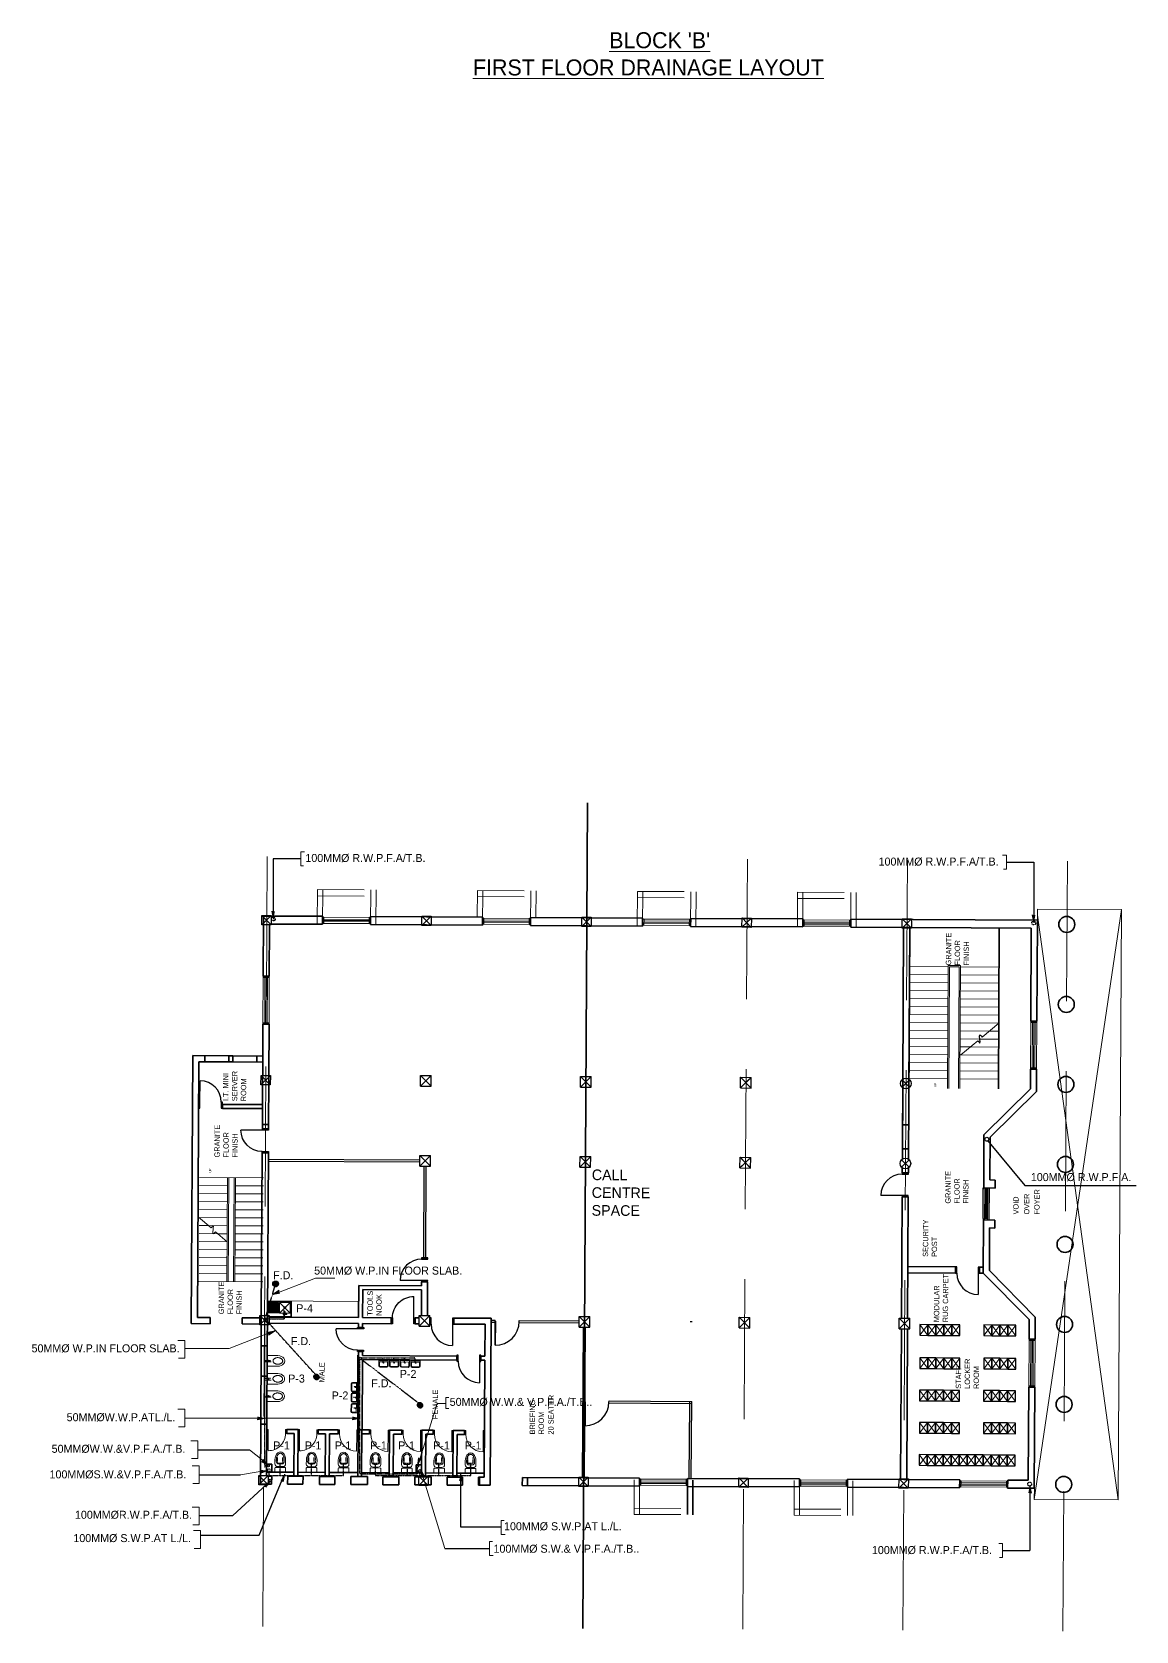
# Model space of a CAD drawing. Header units: millimetres. Extents: x -162225 to 333452, y -329082 to -56676.
# Drawn here: x 22528 to 63917, y -195811 to -135849 of the extents above; entities that cross this region are included whole.
import ezdxf

# ---------------------------------------------------------------- set-up
doc = ezdxf.new("R2010")
doc.units = ezdxf.units.MM
doc.header["$LTSCALE"] = 7
doc.header["$MEASUREMENT"] = 0
doc.linetypes.add('DASHED2', pattern=[0.375, 0.25, -0.125])
doc.linetypes.add('HIDDEN', pattern=[0.375, 0.25, -0.125])
doc.layers.get('0').update_dxf_attribs({"lineweight": 5})
for name, color, linetype, lineweight in [('Dim', 1, 'Continuous', 13), ('Fixtures', 7, 'Continuous', 5), ('gridlines', 8, 'DASHED2', 5), ('Handrails', 8, 'Continuous', 5), ('LAYER1', 8, 'Continuous', 5), ('Layer2', 8, 'Continuous', 25), ('Layer4', 8, 'Continuous', 5), ('Layer5', 8, 'Continuous', 25), ("Supervisor's seat", 8, 'Continuous', 25), ('text', 8, 'Continuous', 5), ('TEXT3', 8, 'Continuous', 5), ('WALLS', 8, 'Continuous', 35), ('WIN-DOOR', 8, 'Continuous', 13), ('win_doors', 8, 'Continuous', 13), ('WINDOWS_DOORS', 8, 'Continuous', 5)]:
    doc.layers.add(name, color=color, linetype=linetype, lineweight=lineweight)
doc.layers.add('DOORS', color=8, linetype='Continuous')
doc.layers.add('DRAINAGE', color=6, linetype='Continuous')
doc.layers.get('Dim').off()
doc.styles.add('LUCY', font='LSANSI.TTF')
doc.styles.add('STYLUS', font='stylu.ttf')

# ---------------------------------------------------------------- blocks, each defined once
blk = doc.blocks.new('W1800')
at = {"layer": 'WIN-DOOR'}
for points in [[(0, 0), (230, 0), (230, -50), (0, -50)], [(0, -1800), (230, -1800), (230, -1750), (0, -1750)]]:
    blk.add_lwpolyline(points, close=True, dxfattribs=at)
at = {"layer": 'WINDOWS_DOORS'}
for p, q in [((0, -1800), (0, 0)), ((0, 0), (230, 0)), ((230, 0), (230, -1800)), ((69, -1750), (69, -50)), ((114, -50), (114, -1750)), ((161, -1750), (161, -50)), ((230, -1800), (0, -1800))]:
    blk.add_line(p, q, dxfattribs=at)
blk = doc.blocks.new('w1200')
for p, q in [((50, 230), (0, 230)), ((0, 165), (1200, 165)), ((0, 65), (1200, 65)), ((0, 0), (50, 0)), ((50, 230), (1200, 230)), ((50, 65), (50, 165)), ((50, 125), (1150, 125)), ((50, 105), (1150, 105)), ((50, 0), (1200, 0)), ((1200, 230), (1150, 230)), ((1150, 165), (1150, 65)), ((1150, 0), (1200, 0))]:
    blk.add_line(p, q)
blk = doc.blocks.new('STEP ARROW')
at = {"layer": 'text', "insert": (4454, 51), "char_height": 80, "width": 68, "attachment_point": 7}
blk.add_mtext('{\\fStylus BT|b0|i0|c0|p34;UP}', dxfattribs=at)
blk = doc.blocks.new('STEP CUT')
at = {"layer": 'Handrails', "linetype": 'Continuous'}
for p, q in [((333, 571), (-86, 79)), ((-225, -85), (-599, -524))]:
    blk.add_line(p, q, dxfattribs=at)
for points, knots in [([(-224, 17), (-266, 20), (-337, 17), (-265, -49), (-225, -85)], [321.725709, 321.725709, 321.725709, 321.725709, 418.129398, 535.034836, 535.034836, 535.034836, 535.034836]), ([(-86, 79), (-42, 49), (80, -36), (-134, 10), (-224, 17)], [0, 0, 0, 0, 115.30598, 321.725709, 321.725709, 321.725709, 321.725709])]:
    blk.add_open_spline(points, degree=3, knots=knots, dxfattribs=at)
blk = doc.blocks.new('wc')
for p, q in [((0, 458), (0, 308)), ((0, 150), (0, 0)), ((0, 0), (400, 0)), ((25, 175), (375, 175)), ((50, 458), (50, 408)), ((100, 208), (300, 208)), ((150, 308), (250, 308)), ((190, 208), (190, 175)), ((210, 208), (210, 175)), ((350, 408), (350, 458)), ((400, 308), (400, 458)), ((400, 0), (400, 150))]:
    blk.add_line(p, q)
for centre, radius, start, end in [((100, 308), 100, 180, 270), ((25, 150), 25, 90, 180), ((150, 408), 100, 180, 270), ((250, 408), 100, 270, 0), ((300, 308), 100, 270, 0), ((300, 308), 100, 270, 0), ((375, 150), 25, 360, 90)]:
    blk.add_arc(centre, radius, start, end)
blk.add_ellipse((200, 458), major_axis=(0, 300), ratio=0.666667, start_param=4.712389, end_param=7.853982)
blk.add_open_spline([(350, 458), (350, 466), (350, 474), (348, 496), (347, 510), (342, 537), (339, 551), (332, 576), (327, 588), (318, 611), (312, 622), (301, 641), (294, 650), (283, 665), (277, 670), (266, 681), (261, 685), (250, 693), (244, 696), (233, 701), (228, 703), (217, 706), (212, 707), (201, 708), (196, 708), (185, 706), (180, 705), (169, 702), (163, 700), (152, 694), (147, 691), (136, 682), (130, 678), (119, 667), (114, 661), (104, 647), (99, 640), (89, 624), (85, 616), (77, 598), (73, 589), (66, 569), (63, 559), (58, 538), (56, 527), (53, 506), (52, 494), (50, 475), (50, 466), (50, 458)], degree=3, knots=[4.712389, 4.712389, 4.712389, 4.712389, 4.805294, 4.805294, 4.96378, 4.96378, 5.122267, 5.122267, 5.280753, 5.280753, 5.439239, 5.439239, 5.597725, 5.597725, 5.724795, 5.724795, 5.851866, 5.851866, 5.978936, 5.978936, 6.106006, 6.106006, 6.233076, 6.233076, 6.360146, 6.360146, 6.487216, 6.487216, 6.614287, 6.614287, 6.741357, 6.741357, 6.868427, 6.868427, 6.995497, 6.995497, 7.122567, 7.122567, 7.249638, 7.249638, 7.376708, 7.376708, 7.503778, 7.503778, 7.630848, 7.630848, 7.757918, 7.757918, 7.853982, 7.853982, 7.853982, 7.853982])
blk = doc.blocks.new('d750l-150')
at = {"layer": 'WINDOWS_DOORS'}
blk.add_line((50, 150), (50, 800), dxfattribs=at)
for points in [[(50, 0), (0, 0), (0, 150), (50, 150)], [(750, 0), (700, 0), (700, 150), (750, 150)]]:
    blk.add_lwpolyline(points, close=True, dxfattribs=at)
blk.add_arc((50, 150), 650, 0, 90, dxfattribs=at)
blk = doc.blocks.new('bidet')
for p, q in [((0, 400), (0, 0)), ((0, 0), (400, 0)), ((0, 0), (200, 0)), ((0, 0), (200, 0)), ((400, 0), (400, 400))]:
    blk.add_line(p, q)
for radius in [23.9, 18.9, 13.9]:
    blk.add_circle((200, 50), radius)
blk.add_ellipse((200, 400), major_axis=(0, 256), ratio=0.780874, start_param=4.712389, end_param=7.853982)
for points in [[(325, 400), (325, 406), (325, 413), (323, 429), (322, 439), (318, 459), (316, 469), (309, 487), (306, 496), (298, 512), (293, 520), (284, 534), (279, 540), (268, 551), (263, 556), (252, 564), (246, 568), (235, 574), (229, 576), (218, 579), (213, 580), (202, 581), (197, 581), (186, 580), (180, 579), (169, 576), (164, 573), (153, 567), (147, 564), (136, 555), (131, 550), (120, 538), (115, 532), (106, 518), (101, 510), (93, 494), (90, 485), (84, 466), (81, 457), (78, 437), (76, 427), (75, 411), (75, 406), (75, 400)], [(325, 400), (325, 394), (325, 387), (323, 371), (322, 361), (318, 341), (316, 331), (309, 313), (306, 304), (298, 288), (293, 280), (284, 266), (279, 260), (268, 249), (263, 244), (252, 236), (246, 232), (235, 226), (229, 224), (218, 221), (213, 220), (202, 219), (197, 219), (186, 220), (180, 221), (169, 224), (164, 227), (153, 233), (147, 236), (136, 245), (131, 250), (120, 262), (115, 268), (106, 282), (101, 290), (93, 306), (90, 315), (84, 334), (81, 343), (78, 363), (76, 373), (75, 389), (75, 394), (75, 400)]]:
    blk.add_open_spline(points, degree=3, knots=[4.712389, 4.712389, 4.712389, 4.712389, 4.809848, 4.809848, 4.965569, 4.965569, 5.121291, 5.121291, 5.277012, 5.277012, 5.432733, 5.432733, 5.588455, 5.588455, 5.744176, 5.744176, 5.899897, 5.899897, 6.055619, 6.055619, 6.21134, 6.21134, 6.367061, 6.367061, 6.522783, 6.522783, 6.678504, 6.678504, 6.834226, 6.834226, 6.989947, 6.989947, 7.145668, 7.145668, 7.30139, 7.30139, 7.457111, 7.457111, 7.612832, 7.612832, 7.768554, 7.768554, 7.853982, 7.853982, 7.853982, 7.853982])
blk = doc.blocks.new('d900l')
at = {"linetype": 'ByBlock'}
blk.add_line((50, 230), (50, 1030), dxfattribs=at)
for points in [[(0, 0), (50, 0), (50, 230), (0, 230)], [(850, 0), (900, 0), (900, 230), (850, 230)]]:
    blk.add_lwpolyline(points, close=True, dxfattribs=at)
blk.add_arc((50, 230), 800, 0, 90, dxfattribs=at)
blk = doc.blocks.new('900 DOOR 2')
at = {"layer": 'Layer5'}
for p, q in [((900, 20), (0, 20)), ((900, 0), (0, 0))]:
    blk.add_line(p, q, dxfattribs=at)
blk.add_arc((0, 0), 900, 0, 90, dxfattribs=at)
blk = doc.blocks.new('sink900')
for p, q in [((0, 600), (0, 0)), ((900, 600), (0, 600)), ((0, 600), (50, 600)), ((0, 600), (100, 600)), ((900, 0), (900, 600)), ((0, 0), (900, 0)), ((20, 580), (20, 20)), ((880, 580), (20, 580)), ((20, 20), (880, 20)), ((450, 450), (50, 50)), ((50, 450), (450, 50)), ((50, 450), (50, 50)), ((450, 450), (50, 450)), ((50, 50), (450, 50)), ((168, 489), (325, 489)), ((230, 518), (230, 390)), ((230, 518), (260, 518)), ((260, 390), (230, 390)), ((260, 518), (260, 390)), ((450, 50), (450, 450)), ((450, 50), (450, 450)), ((450, 450), (850, 450)), ((490, 50), (490, 450)), ((490, 425), (850, 425)), ((490, 400), (850, 400)), ((490, 375), (850, 375)), ((490, 350), (850, 350)), ((490, 325), (850, 325)), ((490, 300), (850, 300)), ((490, 275), (850, 275)), ((850, 250), (490, 250)), ((850, 225), (490, 225)), ((850, 225), (490, 225)), ((850, 200), (490, 200)), ((850, 175), (490, 175)), ((850, 150), (490, 150)), ((850, 125), (490, 125)), ((850, 100), (490, 100)), ((850, 75), (490, 75)), ((850, 50), (490, 50)), ((850, 450), (850, 50)), ((880, 20), (880, 580))]:
    blk.add_line(p, q)
for centre, radius in [((197, 485), 20), ((250, 250), 40), ((250, 250), 30), ((288, 485), 20)]:
    blk.add_circle(centre, radius)
blk = doc.blocks.new('BASIN350')
for p, q in [((0, 200), (0, 0)), ((0, 0), (350, 0)), ((25, 200), (25, 50)), ((25, 50), (325, 50)), ((300, 250), (50, 250)), ((300, 225), (50, 225)), ((325, 50), (325, 200)), ((350, 0), (350, 200))]:
    blk.add_line(p, q)
for radius in [17.4, 12.4]:
    blk.add_circle((175, 75), radius)
for centre, radius, start, end in [((50, 200), 50, 90, 180), ((50, 200), 25, 90, 180), ((300, 200), 50, 0, 90), ((300, 200), 25, 360, 90)]:
    blk.add_arc(centre, radius, start, end)

msp = doc.modelspace()

# ---------------------------------------------------------------- hatches: boundary and pattern name
at = {"layer": 'Fixtures'}
h = msp.add_hatch(dxfattribs=at)
h.set_pattern_fill('ANSI31', color=256, scale=36, style=0)
h.set_pattern_definition([(45, (374.7413, -105290.878), (-3.18198052, 3.18198052), [])])
h.paths.add_polyline_path([(31767, -182795, 1), (31554, -182795, 1)])
h = msp.add_hatch(dxfattribs=at)
h.set_pattern_fill('ANSI31', color=256, scale=36, style=0)
h.set_pattern_definition([(45, (1905.3024, -108779.3896), (-3.18198052, 3.18198052), [])])
h.paths.add_polyline_path([(33298, -186284, 1), (33085, -186284, 1)])
h = msp.add_hatch(dxfattribs=at)
h.set_pattern_fill('ANSI31', color=256, scale=36, style=0)
h.set_pattern_definition([(45, (5789.7735, -109840.84), (-3.18198052, 3.18198052), [])])
h.paths.add_polyline_path([(37182, -187345, 1), (36969, -187345, 1)])

# ---------------------------------------------------------------- linework, layer by layer
at = {"layer": 'DRAINAGE', "color": 6, "linetype": 'HIDDEN', "lineweight": 25}
for p, q in [((31276, -184093), (31632, -182897)), ((31978, -183796), (31978, -184109)), ((31263, -184105), (31978, -184105)), ((31263, -184105), (33237, -186284)), ((34862, -185613), (37142, -187351))]:
    msp.add_line(p, q, dxfattribs=at)
at = {"layer": 'DRAINAGE', "color": 6, "linetype": 'HIDDEN'}
for p, q in [((31263, -189581), (31263, -184105)), ((31272, -185670), (31480, -185670)), ((34823, -189894), (34823, -185621)), ((34870, -185565), (36851, -185565)), ((35677, -185571), (35677, -185752)), ((36078, -185570), (36078, -185751)), ((36480, -185569), (36480, -185749)), ((36881, -185595), (36881, -185743)), ((31263, -186335), (31471, -186335)), ((31266, -187002), (31474, -187002)), ((34584, -187043), (34820, -187043)), ((34598, -186641), (34823, -186641)), ((34591, -187444), (34827, -187444)), ((31293, -189611), (31380, -189611)), ((36954, -189924), (34853, -189924)), ((36984, -189894), (36984, -189658))]:
    msp.add_line(p, q, dxfattribs=at)
at = {"layer": 'DRAINAGE', "color": 3, "linetype": 'HIDDEN', "lineweight": 25}
for p, q in [((31730, -189516), (31730, -189302)), ((31933, -189516), (31933, -189302)), ((32905, -189516), (32905, -189302)), ((33108, -189516), (33108, -189302)), ((34106, -189516), (34106, -189302)), ((34310, -189516), (34310, -189302)), ((35313, -189516), (35313, -189302)), ((35517, -189516), (35517, -189302)), ((36487, -189516), (36487, -189302)), ((36690, -189516), (36690, -189302)), ((37694, -189516), (37694, -189302)), ((37897, -189516), (37897, -189302)), ((38867, -189521), (38867, -189307)), ((39071, -189521), (39071, -189307)), ((31418, -189957), (31418, -189827)), ((31730, -189516), (31933, -189516)), ((31835, -189987), (31835, -189516)), ((32905, -189516), (33108, -189516)), ((33011, -189987), (33011, -189516)), ((34106, -189516), (34310, -189516)), ((34208, -189957), (34208, -189516)), ((35313, -189516), (35517, -189516)), ((35405, -189957), (35405, -189516)), ((36487, -189516), (36690, -189516)), ((36601, -189987), (36601, -189516)), ((37694, -189516), (37897, -189516)), ((37786, -189987), (37786, -189516)), ((38868, -189521), (39071, -189521)), ((38982, -189957), (38982, -189521)), ((38982, -189801), (38982, -189565))]:
    msp.add_line(p, q, dxfattribs=at)
at = {"layer": 'DRAINAGE', "color": 3, "linetype": 'HIDDEN'}
for p, q in [((34178, -189987), (31448, -189987)), ((38952, -189987), (35435, -189987)), ((37064, -189987), (37064, -189860))]:
    msp.add_line(p, q, dxfattribs=at)
at = {"layer": 'DRAINAGE', "color": 6, "linetype": 'HIDDEN', "lineweight": 25}
for centre in [(31575, -169110), (60083, -169260), (59930, -190302)]:
    msp.add_circle(centre, 72.8, dxfattribs=at)
at = {"layer": 'DRAINAGE', "color": 6}
for centre, radius in [((31393, -189613), 37.5), ((36987, -189628), 37.5), ((31459, -190166), 50)]:
    msp.add_circle(centre, radius, dxfattribs=at)
at = {"layer": 'DRAINAGE', "color": 3, "linetype": 'HIDDEN'}
msp.add_circle((31409, -189778), 50, dxfattribs=at)
at = {"layer": 'DRAINAGE', "color": 3}
msp.add_circle((37064, -189810), 50, dxfattribs=at)
at = {"layer": 'DRAINAGE', "color": 6, "linetype": 'HIDDEN'}
for centre, start, end in [((36851, -185595), 360, 90), ((31293, -189581), 180, 270), ((34853, -189894), 180, 270), ((36954, -189894), 270, 0)]:
    msp.add_arc(centre, 30, start, end, dxfattribs=at)
at = {"layer": 'DRAINAGE', "color": 3, "linetype": 'HIDDEN'}
for centre in [(31448, -189957), (35435, -189957)]:
    msp.add_arc(centre, 30, 180, 270, dxfattribs=at)
at = {"layer": 'DRAINAGE', "color": 3, "linetype": 'HIDDEN', "lineweight": 25}
for centre, end in [((34178, -189957), 360), ((38952, -189957), 0)]:
    msp.add_arc(centre, 30, 270, end, dxfattribs=at)
at = {"layer": 'Fixtures'}
for p, q in [((34778, -183454), (31358, -183435)), ((36571, -189687), (36571, -189720)), ((36591, -189687), (36591, -189720)), ((38961, -189643), (38961, -189675)), ((38981, -189643), (38981, -189675))]:
    msp.add_line(p, q, dxfattribs=at)
at = {"layer": 'Fixtures', "lineweight": 25}
for centre, radius in [((31661, -182795), 106), ((31676, -182825), 46.8)]:
    msp.add_circle(centre, radius, dxfattribs=at)
at = {"layer": 'gridlines', "ltscale": 3000}
for p, q in [((31177, -195647), (31359, -164694)), ((49176, -195745), (49359, -164793)), ((55176, -195778), (55359, -164826)), ((61176, -195811), (61359, -164859))]:
    msp.add_line(p, q, dxfattribs=at)
at = {"layer": 'gridlines', "color": 206, "linetype": 'Continuous', "lineweight": 30, "ltscale": 3000}
for p, q in [((39744, -184234), (39894, -184235)), ((39745, -184156), (39895, -184157)), ((39745, -184159), (39895, -184160)), ((39894, -184235), (39895, -184160)), ((47202, -184200), (47277, -184200)), ((44160, -187258), (44161, -187183))]:
    msp.add_line(p, q, dxfattribs=at)
at = {"layer": 'Handrails'}
for p, q in [((56852, -175464), (56878, -170855)), ((56878, -170855), (57333, -170857)), ((57323, -172707), (57333, -170857)), ((56902, -175465), (56927, -170905)), ((56927, -170905), (57282, -170907)), ((57257, -175467), (57282, -170907)), ((57307, -175467), (57323, -172707)), ((58152, -173536), (58771, -173015)), ((57354, -174207), (57988, -173674)), ((29838, -182714), (29860, -178814)), ((29888, -182714), (29910, -178815)), ((30083, -182716), (30105, -178816)), ((30133, -182716), (30155, -178816))]:
    msp.add_line(p, q, dxfattribs=at)
at = {"layer": 'Handrails', "lineweight": 25}
msp.add_spline([(57988, -173674), (58062, -173763), (58063, -173460), (58152, -173536)], degree=3, dxfattribs=at)
at = {"layer": 'LAYER1'}
for p, q in [((31498, -168976), (31146, -169324)), ((31148, -168974), (31496, -169326)), ((37498, -169009), (37146, -169357)), ((37148, -169007), (37496, -169359)), ((43497, -169042), (43146, -169390)), ((43147, -169040), (43496, -169391)), ((49497, -169074), (49145, -169422)), ((49147, -169072), (49495, -169424)), ((60103, -190873), (63374, -168760)), ((60222, -169193), (60224, -168743)), ((63253, -190890), (60223, -168968)), ((60224, -168743), (63374, -168760)), ((63253, -190890), (63374, -168760)), ((55497, -169107), (55145, -169455)), ((55147, -169105), (55495, -169457)), ((55426, -171197), (56876, -171205)), ((55427, -170897), (56877, -170905)), ((57331, -171207), (58781, -171215)), ((57332, -170907), (58782, -170915)), ((55423, -171797), (56872, -171805)), ((55424, -171497), (56874, -171505)), ((57327, -171807), (58777, -171815)), ((57329, -171507), (58779, -171515)), ((55419, -172397), (56869, -172405)), ((55421, -172097), (56871, -172105)), ((57324, -172407), (58774, -172415)), ((57326, -172107), (58776, -172115)), ((55416, -172997), (56866, -173005)), ((55418, -172697), (56868, -172705)), ((57321, -173007), (58771, -173015)), ((57323, -172707), (58773, -172715)), ((55413, -173597), (56863, -173605)), ((55414, -173297), (56864, -173305)), ((57318, -173607), (58059, -173611)), ((57319, -173307), (58417, -173313)), ((58059, -173611), (58768, -173615)), ((58417, -173313), (58769, -173315)), ((55409, -174197), (56859, -174205)), ((55411, -173897), (56861, -173905)), ((57314, -174207), (58764, -174215)), ((57316, -173907), (57708, -173909)), ((57708, -173909), (58766, -173915)), ((31465, -174976), (31113, -175324)), ((31115, -174974), (31463, -175326)), ((37088, -175382), (37490, -174984)), ((37090, -174982), (37488, -175384)), ((43088, -175414), (43490, -175017)), ((43090, -175014), (43488, -175417)), ((49087, -175447), (49490, -175049)), ((49090, -175047), (49487, -175449)), ((55406, -174797), (56856, -174805)), ((55408, -174497), (56858, -174505)), ((57311, -174807), (58761, -174815)), ((57313, -174507), (58763, -174515)), ((49431, -175108), (49146, -175389)), ((49148, -175106), (49429, -175390)), ((55431, -175140), (55146, -175422)), ((55148, -175139), (55429, -175423)), ((55404, -175097), (56854, -175105)), ((57309, -175107), (58759, -175115)), ((37071, -178381), (37473, -177984)), ((37073, -177981), (37471, -178384)), ((43071, -178414), (43473, -178017)), ((43073, -178014), (43471, -178416)), ((49071, -178447), (49473, -178049)), ((49073, -178047), (49471, -178449)), ((49414, -178108), (49130, -178389)), ((49131, -178106), (49413, -178390)), ((55414, -178140), (55130, -178422)), ((55131, -178139), (55413, -178423)), ((29858, -179114), (28808, -179109)), ((31205, -178822), (28810, -178809)), ((31203, -179122), (30153, -179116)), ((29855, -179714), (28805, -179709)), ((29856, -179414), (28806, -179409)), ((31200, -179722), (30150, -179716)), ((31201, -179422), (30151, -179416)), ((29852, -180314), (28802, -180308)), ((29853, -180014), (28803, -180009)), ((31197, -180322), (30147, -180316)), ((31198, -180022), (30148, -180016)), ((29496, -180912), (28798, -180908)), ((29145, -180610), (28800, -180608)), ((29850, -180614), (29145, -180610)), ((29848, -180914), (29496, -180912)), ((31193, -180922), (30143, -180916)), ((31195, -180622), (30145, -180616)), ((29845, -181514), (28795, -181508)), ((29847, -181214), (28797, -181208)), ((31190, -181522), (30140, -181516)), ((31192, -181222), (30142, -181216)), ((29842, -182114), (28792, -182108)), ((29843, -181814), (28793, -181808)), ((31187, -182122), (30137, -182116)), ((31188, -181822), (30138, -181816)), ((31183, -182722), (28788, -182708)), ((29840, -182414), (28790, -182408)), ((31185, -182422), (30135, -182416)), ((31415, -183976), (31064, -184324)), ((31066, -183974), (31414, -184326)), ((37041, -184379), (37443, -183981)), ((37043, -183979), (37441, -184381)), ((43038, -184414), (43440, -184016)), ((43040, -184014), (43438, -184416)), ((49038, -184447), (49440, -184049)), ((49040, -184047), (49438, -184449)), ((55040, -184080), (55438, -184482)), ((55038, -184480), (55440, -184082)), ((56117, -184324), (55815, -184722)), ((55817, -184322), (56115, -184724)), ((56417, -184325), (56115, -184724)), ((56117, -184324), (56415, -184725)), ((56717, -184327), (56415, -184725)), ((56417, -184325), (56715, -184727)), ((57017, -184329), (56715, -184727)), ((56717, -184327), (57015, -184729)), ((57317, -184330), (57015, -184729)), ((57017, -184329), (57315, -184730)), ((58517, -184337), (58215, -184735)), ((58217, -184335), (58515, -184737)), ((58817, -184338), (58515, -184737)), ((58517, -184337), (58815, -184738)), ((59117, -184340), (58815, -184738)), ((58817, -184338), (59115, -184740)), ((59417, -184342), (59115, -184740)), ((59117, -184340), (59415, -184742)), ((56110, -185570), (55808, -185969)), ((55810, -185569), (56108, -185970)), ((56410, -185572), (56108, -185970)), ((56110, -185570), (56408, -185972)), ((56710, -185574), (56408, -185972)), ((56410, -185572), (56708, -185974)), ((57010, -185575), (56708, -185974)), ((56710, -185574), (57008, -185975)), ((57310, -185577), (57008, -185975)), ((57010, -185575), (57308, -185977)), ((58510, -185584), (58208, -185982)), ((58210, -185582), (58508, -185984)), ((58810, -185585), (58508, -185984)), ((58510, -185584), (58808, -185985)), ((59110, -185587), (58808, -185985)), ((58810, -185585), (59108, -185987)), ((59410, -185588), (59108, -185987)), ((59110, -185587), (59408, -185988)), ((56104, -186782), (55802, -187180)), ((55804, -186780), (56102, -187182)), ((56404, -186783), (56102, -187182)), ((56104, -186782), (56402, -187183)), ((56704, -186785), (56402, -187183)), ((56404, -186783), (56702, -187185)), ((57004, -186787), (56702, -187185)), ((56704, -186785), (57002, -187187)), ((57304, -186788), (57002, -187187)), ((57004, -186787), (57302, -187188)), ((58504, -186795), (58202, -187193)), ((58204, -186793), (58502, -187195)), ((58804, -186796), (58502, -187195)), ((58504, -186795), (58802, -187196)), ((59104, -186798), (58802, -187196)), ((58804, -186796), (59102, -187198)), ((59404, -186800), (59102, -187198)), ((59104, -186798), (59402, -187200)), ((56097, -187993), (55795, -188391)), ((55797, -187991), (56095, -188393)), ((56397, -187994), (56095, -188393)), ((56097, -187993), (56395, -188394)), ((56697, -187996), (56395, -188394)), ((56397, -187994), (56695, -188396)), ((56997, -187998), (56695, -188396)), ((56697, -187996), (56995, -188398)), ((57297, -187999), (56995, -188398)), ((56997, -187998), (57295, -188399)), ((58497, -188006), (58195, -188404)), ((58197, -188004), (58495, -188406)), ((58797, -188008), (58495, -188406)), ((58497, -188006), (58795, -188408)), ((59097, -188009), (58795, -188408)), ((58797, -188008), (59095, -188409)), ((59397, -188011), (59095, -188409)), ((59097, -188009), (59395, -188411)), ((56091, -189199), (55788, -189597)), ((55791, -189197), (56088, -189599)), ((56391, -189201), (56088, -189599)), ((56091, -189199), (56388, -189601)), ((56691, -189202), (56388, -189601)), ((56391, -189201), (56688, -189602)), ((56991, -189204), (56688, -189602)), ((56691, -189202), (56988, -189604)), ((57291, -189205), (56988, -189604)), ((56991, -189204), (57288, -189605)), ((57591, -189207), (57288, -189605)), ((57291, -189205), (57588, -189607)), ((57891, -189209), (57588, -189607)), ((57591, -189207), (57888, -189609)), ((58191, -189210), (57888, -189609)), ((57891, -189209), (58188, -189610)), ((58491, -189212), (58188, -189610)), ((58191, -189210), (58488, -189612)), ((58791, -189214), (58488, -189612)), ((58491, -189212), (58788, -189614)), ((59091, -189215), (58788, -189614)), ((58791, -189214), (59088, -189615)), ((59391, -189217), (59088, -189615)), ((59091, -189215), (59388, -189617)), ((31383, -189976), (31031, -190324)), ((31033, -189974), (31381, -190325)), ((37383, -190008), (37031, -190356)), ((37033, -190006), (37381, -190358)), ((43382, -190041), (43031, -190389)), ((43032, -190039), (43381, -190391)), ((49382, -190074), (49030, -190422)), ((49032, -190072), (49380, -190424)), ((55382, -190107), (55030, -190455)), ((55032, -190105), (55380, -190457)), ((60103, -190873), (60106, -190423)), ((60103, -190873), (63253, -190890))]:
    msp.add_line(p, q, dxfattribs=at)
at = {"layer": 'Layer2'}
for p, q in [((37088, -175382), (37090, -174982)), ((37090, -174982), (37490, -174984)), ((37488, -175384), (37490, -174984)), ((43088, -175414), (43090, -175014)), ((43090, -175014), (43490, -175017)), ((43488, -175417), (43490, -175017)), ((49087, -175447), (49090, -175047)), ((49090, -175047), (49490, -175049)), ((49487, -175449), (49490, -175049)), ((37088, -175382), (37488, -175384)), ((43088, -175414), (43488, -175417)), ((49087, -175447), (49487, -175449)), ((37071, -178381), (37073, -177981)), ((37073, -177981), (37473, -177984)), ((37471, -178384), (37473, -177984)), ((43071, -178414), (43073, -178014)), ((43073, -178014), (43473, -178017)), ((43471, -178416), (43473, -178017)), ((49071, -178447), (49073, -178047)), ((49073, -178047), (49473, -178049)), ((49471, -178449), (49473, -178049)), ((37071, -178381), (37471, -178384)), ((43071, -178414), (43471, -178416)), ((49071, -178447), (49471, -178449)), ((37041, -184379), (37043, -183979)), ((37043, -183979), (37443, -183981)), ((37441, -184381), (37443, -183981)), ((43038, -184414), (43040, -184014)), ((43040, -184014), (43440, -184016)), ((43438, -184416), (43440, -184016)), ((49038, -184447), (49040, -184047)), ((49040, -184047), (49440, -184049)), ((49438, -184449), (49440, -184049)), ((55038, -184480), (55040, -184080)), ((55040, -184080), (55440, -184082)), ((37041, -184379), (37441, -184381)), ((43038, -184414), (43438, -184416)), ((49038, -184447), (49438, -184449)), ((55038, -184480), (55438, -184482)), ((55438, -184482), (55440, -184082))]:
    msp.add_line(p, q, dxfattribs=at)
at = {"layer": 'Layer2', "lineweight": 25}
for points in [[(31498, -168976), (31496, -169326), (31146, -169324), (31148, -168974)], [(37498, -169009), (37496, -169359), (37146, -169357), (37148, -169007)], [(43497, -169042), (43496, -169391), (43146, -169390), (43147, -169040)], [(49497, -169074), (49495, -169424), (49145, -169422), (49147, -169072)], [(55497, -169107), (55495, -169457), (55145, -169455), (55147, -169105)], [(31465, -174976), (31463, -175326), (31113, -175324), (31115, -174974)], [(31415, -183976), (31414, -184326), (31064, -184324), (31066, -183974)], [(31383, -189976), (31381, -190325), (31031, -190324), (31033, -189974)], [(37383, -190008), (37381, -190358), (37031, -190356), (37033, -190006)], [(43382, -190041), (43381, -190391), (43031, -190389), (43032, -190039)], [(49382, -190074), (49380, -190424), (49030, -190422), (49032, -190072)], [(55382, -190107), (55380, -190457), (55030, -190455), (55032, -190105)]]:
    msp.add_lwpolyline(points, close=True, dxfattribs=at)
at = {"layer": 'Layer2'}
for centre in [(55288, -175281), (55272, -178281)]:
    msp.add_circle(centre, 200, dxfattribs=at)
at = {"layer": 'Layer4', "linetype": 'DASHED2', "ltscale": 1000}
for p, q in [((33221, -169310), (33228, -168010)), ((33227, -168240), (35427, -168252)), ((33228, -168010), (35428, -168022)), ((33421, -169311), (33428, -168011)), ((35221, -169321), (35228, -168021)), ((35421, -169322), (35428, -168022)), ((39222, -169043), (39228, -168043)), ((39227, -168273), (41427, -168285)), ((39228, -168043), (41428, -168055)), ((39421, -169344), (39428, -168044)), ((41221, -169354), (41228, -168054)), ((41422, -169055), (41428, -168055)), ((45221, -169376), (45228, -168076)), ((45226, -168306), (47426, -168318)), ((45228, -168076), (47428, -168088)), ((45421, -169377), (45428, -168077)), ((47221, -169387), (47228, -168087)), ((47421, -169388), (47428, -168088)), ((51221, -169409), (51228, -168109)), ((51226, -168339), (53426, -168351)), ((51228, -168109), (53428, -168121)), ((51421, -169410), (51428, -168110)), ((53220, -169420), (53228, -168120)), ((53420, -169421), (53428, -168121)), ((45107, -190136), (45100, -191436)), ((45307, -190137), (45300, -191437)), ((51107, -190168), (51100, -191468)), ((51307, -190170), (51300, -191470)), ((53107, -190179), (53100, -191479)), ((53307, -190181), (53300, -191480)), ((45101, -191206), (47301, -191218)), ((51101, -191238), (53301, -191250)), ((45100, -191436), (47300, -191448)), ((51100, -191468), (53300, -191480))]:
    msp.add_line(p, q, dxfattribs=at)
at = {"layer": 'Layer4', "lineweight": 25}
for points in [[(56117, -184324), (55817, -184322), (55815, -184722), (56115, -184724)], [(56417, -184325), (56117, -184324), (56115, -184724), (56415, -184725)], [(56717, -184327), (56417, -184325), (56415, -184725), (56715, -184727)], [(57017, -184329), (56717, -184327), (56715, -184727), (57015, -184729)], [(57317, -184330), (57017, -184329), (57015, -184729), (57315, -184730)], [(58517, -184337), (58217, -184335), (58215, -184735), (58515, -184737)], [(58817, -184338), (58517, -184337), (58515, -184737), (58815, -184738)], [(59117, -184340), (58817, -184338), (58815, -184738), (59115, -184740)], [(59417, -184342), (59117, -184340), (59115, -184740), (59415, -184742)], [(56110, -185570), (55810, -185569), (55808, -185969), (56108, -185970)], [(56410, -185572), (56110, -185570), (56108, -185970), (56408, -185972)], [(56710, -185574), (56410, -185572), (56408, -185972), (56708, -185974)], [(57010, -185575), (56710, -185574), (56708, -185974), (57008, -185975)], [(57310, -185577), (57010, -185575), (57008, -185975), (57308, -185977)], [(58510, -185584), (58210, -185582), (58208, -185982), (58508, -185984)], [(58810, -185585), (58510, -185584), (58508, -185984), (58808, -185985)], [(59110, -185587), (58810, -185585), (58808, -185985), (59108, -185987)], [(59410, -185588), (59110, -185587), (59108, -185987), (59408, -185988)], [(56104, -186782), (55804, -186780), (55802, -187180), (56102, -187182)], [(56404, -186783), (56104, -186782), (56102, -187182), (56402, -187183)], [(56704, -186785), (56404, -186783), (56402, -187183), (56702, -187185)], [(57004, -186787), (56704, -186785), (56702, -187185), (57002, -187187)], [(57304, -186788), (57004, -186787), (57002, -187187), (57302, -187188)], [(58504, -186795), (58204, -186793), (58202, -187193), (58502, -187195)], [(58804, -186796), (58504, -186795), (58502, -187195), (58802, -187196)], [(59104, -186798), (58804, -186796), (58802, -187196), (59102, -187198)], [(59404, -186800), (59104, -186798), (59102, -187198), (59402, -187200)], [(56097, -187993), (55797, -187991), (55795, -188391), (56095, -188393)], [(56397, -187994), (56097, -187993), (56095, -188393), (56395, -188394)], [(56697, -187996), (56397, -187994), (56395, -188394), (56695, -188396)], [(56997, -187998), (56697, -187996), (56695, -188396), (56995, -188398)], [(57297, -187999), (56997, -187998), (56995, -188398), (57295, -188399)], [(58497, -188006), (58197, -188004), (58195, -188404), (58495, -188406)], [(58797, -188008), (58497, -188006), (58495, -188406), (58795, -188408)], [(59097, -188009), (58797, -188008), (58795, -188408), (59095, -188409)], [(59397, -188011), (59097, -188009), (59095, -188409), (59395, -188411)], [(56091, -189199), (55791, -189197), (55788, -189597), (56088, -189599)], [(56391, -189201), (56091, -189199), (56088, -189599), (56388, -189601)], [(56691, -189202), (56391, -189201), (56388, -189601), (56688, -189602)], [(56991, -189204), (56691, -189202), (56688, -189602), (56988, -189604)], [(57291, -189205), (56991, -189204), (56988, -189604), (57288, -189605)], [(57591, -189207), (57291, -189205), (57288, -189605), (57588, -189607)], [(57891, -189209), (57591, -189207), (57588, -189607), (57888, -189609)], [(58191, -189210), (57891, -189209), (57888, -189609), (58188, -189610)], [(58491, -189212), (58191, -189210), (58188, -189610), (58488, -189612)], [(58791, -189214), (58491, -189212), (58488, -189612), (58788, -189614)], [(59091, -189215), (58791, -189214), (58788, -189614), (59088, -189615)], [(59391, -189217), (59091, -189215), (59088, -189615), (59388, -189617)]]:
    msp.add_lwpolyline(points, close=True, dxfattribs=at)
at = {"layer": 'text'}
for p, q in [((31972, -183782), (31972, -184106)), ((31261, -184104), (31972, -184104)), ((31261, -189684), (31261, -184104)), ((31261, -185715), (31493, -185715)), ((31261, -186406), (31493, -186406)), ((31261, -187041), (31493, -187041))]:
    msp.add_line(p, q, dxfattribs=at)
at = {"layer": 'TEXT3', "color": 1}
for p, q in [((32746, -166588), (32604, -166588)), ((32604, -166588), (32604, -167112)), ((32604, -167112), (32713, -167112)), ((58916, -166723), (59057, -166723)), ((59057, -167247), (58948, -167247)), ((59057, -166723), (59057, -167247)), ((31540, -183207), (33151, -182578)), ((33151, -182578), (33884, -182578)), ((29915, -185214), (31644, -184544)), ((27992, -184912), (28261, -184912)), ((28261, -184912), (28261, -185576)), ((28261, -185214), (29915, -185214)), ((28261, -185576), (28024, -185576)), ((38040, -187470), (38040, -187052)), ((38040, -187052), (38151, -187052)), ((27992, -187490), (28261, -187490)), ((28261, -187490), (28261, -188154)), ((37000, -189570), (37720, -187279)), ((37720, -187279), (38040, -187279)), ((38040, -187470), (38151, -187470)), ((28261, -188154), (28024, -188154)), ((28261, -187827), (34823, -187827)), ((28480, -188678), (28749, -188678)), ((28749, -188678), (28749, -189342)), ((28749, -189342), (28512, -189342)), ((31400, -189583), (30678, -189015)), ((28529, -189620), (28798, -189620)), ((28798, -189620), (28798, -190284)), ((30349, -189957), (31365, -189785)), ((37103, -189769), (38009, -192718)), ((28798, -190284), (28561, -190284)), ((30052, -191479), (31472, -190176)), ((28529, -191165), (28798, -191165)), ((28798, -191165), (28798, -191829)), ((28798, -191829), (28561, -191829)), ((40122, -192188), (40122, -191664)), ((40122, -191664), (40230, -191664)), ((28580, -192046), (28850, -192046)), ((28850, -192046), (28850, -192711)), ((39681, -192980), (39681, -192456)), ((39681, -192456), (39790, -192456)), ((40263, -192188), (40122, -192188)), ((28850, -192711), (28613, -192711)), ((39822, -192980), (39681, -192980)), ((58773, -192530), (58914, -192530)), ((58914, -193054), (58805, -193054)), ((58914, -192530), (58914, -193054))]:
    msp.add_line(p, q, dxfattribs=at)
at = {"layer": 'TEXT3', "color": 1, "lineweight": 25}
for p, q in [((31575, -166850), (31575, -169033)), ((32604, -166850), (31575, -166850)), ((59057, -166985), (60086, -166985)), ((60086, -166985), (60086, -169168)), ((31519, -168823), (31577, -169116)), ((60030, -168958), (60088, -169251)), ((58349, -177412), (59753, -179102)), ((59753, -179102), (63917, -179102)), ((31792, -183046), (31540, -183207)), ((31392, -184704), (31644, -184544)), ((30970, -187885), (31263, -187827)), ((34530, -187885), (34823, -187827)), ((28749, -189015), (30678, -189015)), ((31134, -189448), (31400, -189583)), ((37016, -189315), (36984, -189612)), ((28798, -189957), (30349, -189957)), ((31047, -192215), (31974, -189987)), ((31086, -189891), (31365, -189785)), ((31949, -190222), (32007, -189929)), ((37244, -190033), (37103, -189769)), ((38599, -189896), (38599, -191902)), ((38657, -190189), (38599, -189896)), ((31295, -190417), (31472, -190176)), ((59936, -190353), (59936, -192792)), ((59994, -190646), (59936, -190353)), ((28798, -191479), (30052, -191479)), ((28850, -192215), (31047, -192215)), ((38599, -191902), (40122, -191902)), ((38009, -192718), (39681, -192718)), ((58914, -192792), (59936, -192792))]:
    msp.add_line(p, q, dxfattribs=at)
at = {"layer": 'TEXT3', "color": 6, "lineweight": 25}
for centre, radius in [((58325, -177369), 73.9), ((34836, -185584), 39)]:
    msp.add_circle(centre, radius, dxfattribs=at)
at = {"layer": 'TEXT3', "color": 1, "lineweight": 25}
msp.add_circle((31266, -184120), 39, dxfattribs=at)
at = {"layer": 'TEXT3', "color": 1}
for points in [[(31635, -168829), (31577, -169116), (31519, -168823)], [(60146, -168964), (60088, -169251), (60030, -168958)], [(31828, -183157), (31540, -183207), (31792, -183046)], [(31356, -184593), (31644, -184544), (31392, -184704)], [(30977, -187769), (31263, -187827), (30970, -187885)], [(34536, -187769), (34823, -187827), (34530, -187885)], [(31211, -189360), (31400, -189583), (31134, -189448)], [(37125, -189356), (36984, -189612), (37016, -189315)], [(31073, -189775), (31365, -189785), (31086, -189891)], [(31844, -190171), (32007, -189929), (31949, -190222)], [(37131, -190060), (37103, -189769), (37244, -190033)], [(38541, -190182), (38599, -189896), (38657, -190189)], [(31222, -190326), (31472, -190176), (31295, -190417)], [(59878, -190639), (59936, -190353), (59994, -190646)]]:
    msp.add_solid(points, dxfattribs=at)
at = {"layer": 'WALLS'}
for p, q in [((43176, -195712), (43359, -164760)), ((31195, -171249), (31207, -168999)), ((31207, -168999), (33422, -169011)), ((33421, -169311), (33422, -169011)), ((35221, -169321), (35222, -169021)), ((35222, -169021), (39422, -169044)), ((39421, -169344), (39422, -169044)), ((41221, -169354), (41222, -169054)), ((41222, -169054), (45422, -169077)), ((45421, -169377), (45422, -169077)), ((47221, -169387), (47222, -169087)), ((47222, -169087), (51422, -169110)), ((31425, -171250), (31436, -169300)), ((31436, -169300), (33421, -169311)), ((35221, -169321), (39421, -169344)), ((41221, -169354), (45421, -169377)), ((47221, -169387), (51421, -169410)), ((51421, -169410), (51422, -169110)), ((53220, -169420), (53222, -169120)), ((53220, -169420), (59990, -169457)), ((53222, -169120), (60222, -169158)), ((55158, -178117), (55205, -169456)), ((55388, -178118), (55435, -169457)), ((55402, -175456), (55435, -169457)), ((58757, -175475), (58790, -169450)), ((59971, -172947), (59990, -169457)), ((60201, -172948), (60222, -169193)), ((31425, -171250), (31195, -171249)), ((31164, -176979), (31185, -173049)), ((31415, -173050), (31185, -173049)), ((31394, -176980), (31415, -173050)), ((59971, -172947), (60201, -172948)), ((28499, -184285), (28554, -174235)), ((29906, -174242), (28554, -174235)), ((28730, -184056), (28783, -174466)), ((29905, -174472), (28783, -174466)), ((29006, -174237), (29005, -174467)), ((29906, -174242), (29905, -174472)), ((29905, -174472), (30055, -174473)), ((30056, -174243), (29906, -174242)), ((30056, -174243), (30055, -174473)), ((31177, -174479), (30055, -174473)), ((31179, -174249), (30056, -174243)), ((30956, -174248), (30955, -174478)), ((59957, -175481), (59961, -174747)), ((59961, -174747), (60191, -174748)), ((60187, -175578), (60191, -174748)), ((58218, -177202), (59957, -175481)), ((58447, -177298), (60187, -175578)), ((29673, -176211), (29674, -176061)), ((31168, -176219), (29673, -176211)), ((30046, -176063), (29674, -176061)), ((31169, -176069), (30046, -176063)), ((55397, -176397), (55399, -176167)), ((31165, -176819), (31395, -176820)), ((55167, -176395), (55165, -176830)), ((55165, -176830), (55395, -176832)), ((55397, -176397), (55395, -176832)), ((31394, -176980), (31164, -176979)), ((58207, -179197), (58218, -177202)), ((58439, -178898), (58447, -177298)), ((31126, -183974), (31159, -177879)), ((31389, -177880), (31159, -177879)), ((31355, -183975), (31389, -177880)), ((55160, -177730), (55158, -178117)), ((55160, -177730), (55390, -177732)), ((55390, -177732), (55388, -178118)), ((55155, -178630), (55156, -178444)), ((55385, -178632), (55155, -178630)), ((55385, -178632), (55386, -178445)), ((58207, -179197), (58637, -179200)), ((58439, -178898), (58639, -178900)), ((58637, -179200), (58639, -178900)), ((55125, -184080), (55150, -179530)), ((55380, -179532), (55150, -179530)), ((55355, -184082), (55380, -179532)), ((58190, -182392), (58200, -180397)), ((58200, -180397), (58630, -180400)), ((58629, -180699), (58630, -180400)), ((58420, -182298), (58429, -180698)), ((58429, -180698), (58629, -180699)), ((37137, -181817), (37367, -181818)), ((55366, -182147), (57151, -182157)), ((57151, -182157), (57150, -182387)), ((58051, -182162), (58050, -182392)), ((58051, -182162), (58191, -182162)), ((34775, -184054), (34782, -182854)), ((34782, -182854), (37132, -182867)), ((37132, -182867), (37132, -182717)), ((37132, -182717), (37362, -182718)), ((37356, -183980), (37362, -182718)), ((55365, -182377), (57150, -182387)), ((58190, -182392), (58050, -182392)), ((58050, -182392), (58190, -182392)), ((58190, -182392), (59910, -184132)), ((58420, -182298), (60141, -184038)), ((34925, -184055), (34931, -183005)), ((34931, -183005), (37131, -183017)), ((37126, -183979), (37131, -183017)), ((28730, -184056), (29213, -184059)), ((29211, -184289), (29213, -184059)), ((30411, -184295), (30412, -184065)), ((30412, -184065), (31125, -184069)), ((31119, -185111), (31126, -183974)), ((31349, -185113), (31355, -183975)), ((31415, -184036), (34775, -184054)), ((34925, -184055), (35993, -184061)), ((35992, -184291), (35993, -184061)), ((36892, -184296), (36893, -184066)), ((36893, -184066), (37043, -184066)), ((38342, -184304), (38343, -184074)), ((38343, -184074), (39745, -184081)), ((39711, -190346), (39745, -184081)), ((60136, -184868), (60141, -184038)), ((28499, -184285), (29211, -184289)), ((30411, -184295), (31124, -184299)), ((31414, -184266), (34774, -184284)), ((34773, -184434), (34774, -184284)), ((34773, -184434), (34923, -184435)), ((34923, -184435), (34924, -184285)), ((34924, -184285), (35992, -184291)), ((36892, -184296), (37042, -184296)), ((38342, -184304), (39514, -184310)), ((39507, -185510), (39514, -184310)), ((55092, -190105), (55123, -184480)), ((55322, -190107), (55353, -184482)), ((59906, -184867), (59910, -184132)), ((31103, -188049), (31119, -185111)), ((31119, -185111), (31349, -185113)), ((31119, -185111), (31349, -185113)), ((31333, -188050), (31349, -185113)), ((59906, -184867), (60136, -184868)), ((34741, -188249), (34741, -185464)), ((34752, -188269), (34767, -185484)), ((34767, -185484), (34768, -185334)), ((34768, -185334), (34918, -185335)), ((34902, -188270), (34916, -185635)), ((34916, -185635), (38456, -185654)), ((34917, -185485), (34918, -185335)), ((34917, -185485), (38457, -185504)), ((38456, -185654), (38457, -185504)), ((39356, -185659), (39357, -185509)), ((39356, -185659), (39506, -185660)), ((39357, -185509), (39507, -185510)), ((39482, -190045), (39506, -185660)), ((31093, -186250), (31323, -186250)), ((31113, -186249), (31343, -186250)), ((59877, -190156), (59896, -186667)), ((59896, -186667), (60126, -186668)), ((60105, -190458), (60126, -186668)), ((31091, -190299), (31103, -188049)), ((31103, -188049), (31333, -188050)), ((31323, -190000), (31333, -188050)), ((32081, -188404), (32082, -188254)), ((32082, -188254), (32507, -188257)), ((32498, -190007), (32507, -188257)), ((33256, -188411), (33257, -188261)), ((33257, -188261), (33682, -188263)), ((33682, -188263), (34002, -188265)), ((34002, -188265), (34001, -188415)), ((34752, -188269), (34742, -190019)), ((34752, -188269), (35177, -188271)), ((34893, -188269), (34884, -190019)), ((35177, -188271), (35176, -188421)), ((35927, -188275), (35917, -190025)), ((35927, -188275), (36393, -188278)), ((36393, -188278), (36392, -188428)), ((32081, -188404), (32356, -188406)), ((32348, -190006), (32356, -188406)), ((33256, -188411), (33531, -188412)), ((33522, -190012), (33531, -188412)), ((33672, -190013), (33681, -188413)), ((33681, -188413), (34001, -188415)), ((34901, -188420), (35176, -188421)), ((36076, -188426), (36067, -190026)), ((36076, -188426), (36392, -188428)), ((37132, -190032), (37142, -188282)), ((37142, -188282), (37567, -188284)), ((37282, -190033), (37291, -188433)), ((37291, -188433), (37566, -188434)), ((37566, -188434), (37567, -188284)), ((38307, -190038), (38317, -188288)), ((38317, -188288), (38742, -188291)), ((38457, -190039), (38466, -188439)), ((38466, -188439), (38741, -188441)), ((38741, -188441), (38742, -188291)), ((31323, -189550), (31523, -189550)), ((31323, -189850), (32348, -189856)), ((31323, -190000), (31515, -190001)), ((31515, -190001), (31513, -190301)), ((31523, -189850), (31523, -189550)), ((32115, -190005), (32113, -190305)), ((32115, -190005), (32690, -190008)), ((32498, -189857), (33523, -189862)), ((32690, -190008), (32688, -190308)), ((32690, -190008), (32688, -190308)), ((33306, -190311), (33307, -190011)), ((33307, -190011), (33887, -190014)), ((33673, -189863), (34743, -189869)), ((33887, -190014), (33886, -190314)), ((34487, -190017), (34486, -190317)), ((34487, -190017), (35107, -190021)), ((34893, -189870), (35918, -189875)), ((35106, -190321), (35107, -190021)), ((35685, -190024), (35683, -190324)), ((35685, -190024), (36280, -190027)), ((36068, -189876), (37133, -189882)), ((36280, -190027), (36278, -190327)), ((36880, -190031), (36878, -190331)), ((36880, -190031), (37495, -190034)), ((36935, -189882), (36935, -189582)), ((37135, -189582), (36935, -189582)), ((37283, -189883), (38308, -189888)), ((37495, -190034), (37493, -190334)), ((38095, -190037), (38093, -190337)), ((38095, -190037), (38670, -190040)), ((38458, -189889), (39483, -189895)), ((38670, -190040), (38668, -190340)), ((38670, -190040), (38668, -190340)), ((39270, -190044), (39268, -190344)), ((39270, -190044), (39482, -190045)), ((39306, -190344), (39307, -190044)), ((40911, -190353), (40912, -190053)), ((40912, -190053), (43245, -190065)), ((41106, -190354), (41107, -190054)), ((43245, -190065), (45307, -190077)), ((45306, -190377), (45307, -190077)), ((31091, -190299), (31513, -190301)), ((32113, -190305), (32688, -190308)), ((33306, -190311), (33886, -190314)), ((34486, -190317), (35106, -190321)), ((35683, -190324), (36278, -190327)), ((36878, -190331), (37493, -190334)), ((38093, -190337), (38668, -190340)), ((39268, -190344), (39711, -190346)), ((40911, -190353), (45306, -190377)), ((47107, -190147), (47100, -191447)), ((47106, -190387), (47107, -190087)), ((47106, -190387), (51306, -190410)), ((47107, -190087), (51307, -190110)), ((47307, -190148), (47300, -191448)), ((51306, -190410), (51307, -190110)), ((53106, -190419), (53107, -190119)), ((53106, -190419), (57305, -190442)), ((53107, -190119), (57307, -190142)), ((57305, -190442), (57307, -190142)), ((59105, -190452), (59107, -190152)), ((59105, -190452), (60105, -190458)), ((59107, -190152), (59877, -190156))]:
    msp.add_line(p, q, dxfattribs=at)
at = {"layer": 'WALLS', "lineweight": 30}
for p, q in [((31387, -178188), (37072, -178219)), ((31388, -178113), (37073, -178144)), ((37215, -181817), (37234, -178382)), ((37290, -181818), (37309, -178383)), ((40794, -184239), (40795, -184164)), ((40794, -184239), (43039, -184252)), ((40795, -184164), (43040, -184177)), ((43170, -190040), (43201, -184415)), ((43245, -190040), (43276, -184416)), ((44160, -187258), (47260, -187275)), ((44161, -187183), (47261, -187200)), ((47170, -190087), (47185, -187274)), ((47185, -187274), (47186, -187199)), ((47245, -190087), (47261, -187200))]:
    msp.add_line(p, q, dxfattribs=at)
at = {"layer": 'WALLS'}
for centre in [(61321, -169314), (61305, -172314), (61288, -175314), (61272, -178314), (61256, -181314), (61239, -184314), (61223, -187314), (61206, -190314)]:
    msp.add_circle(centre, 300, dxfattribs=at)

# ---------------------------------------------------------------- block references
at = {"layer": 'Dim', "rotation": 89.68638412842901}
for name, p in [('STEP ARROW', (29274, -183076)), ('STEP CUT', (29325, -180611))]:
    msp.add_blockref(name, p, dxfattribs=at)
at = {"layer": 'Fixtures'}
for name, p, rotation in [('sink900', (32258, -183440), 179.6863841284294), ('bidet', (31347, -185481), 269.686384128429), ('BASIN350', (35881, -185669), 179.686384128429), ('BASIN350', (36281, -185671), 179.686384128429), ('BASIN350', (36680, -185674), 179.686384128429), ('BASIN350', (37086, -185676), 179.686384128429), ('bidet', (31344, -186151), 269.686384128429), ('bidet', (31340, -186806), 269.686384128429), ('BASIN350', (34739, -187235), 89.68638412842901), ('BASIN350', (34741, -186838), 89.68638412842901), ('BASIN350', (34737, -187631), 89.68638412842901), ('wc', (31636, -189852), 359.686384128429), ('wc', (32811, -189858), 359.686384128429), ('wc', (34008, -189865), 359.686384128429), ('wc', (35206, -189871), 359.686384128429), ('wc', (36381, -189878), 359.686384128429), ('wc', (37596, -189885), 359.686384128429), ('wc', (38771, -189891), 359.686384128429)]:
    msp.add_blockref(name, p, dxfattribs=dict(at, rotation=rotation))
at = {"layer": 'Layer2'}
for name, p, rotation in [('d900l', (28773, -176206), 359.686384128429), ('d900l', (55380, -179532), 89.68638412841229), ('w1200', (58415, -180398), 89.68638412842901), ('d900l', (37362, -182718), 89.68638412842901), ('d900l', (58051, -182162), 179.686384128429), ('d900l', (38343, -184074), 179.686384128429), ('d900l', (39357, -185469), 179.686384128429)]:
    msp.add_blockref(name, p, dxfattribs=dict(at, rotation=rotation))
at = {"layer": 'Layer2', "xscale": -1}
for p, rotation in [((31394, -176980), 89.68638412842901), ((36892, -184296), 359.686384128429), ((34963, -184435), 89.68638412842901)]:
    msp.add_blockref('d900l', p, dxfattribs=dict(at, rotation=rotation))
at = {"layer": "Supervisor's seat", "rotation": 269.686384128429}
msp.add_blockref('900 DOOR 2', (43260, -187215), dxfattribs=at)
at = {"layer": 'WALLS'}
for name, p, rotation in [('900 DOOR 2', (39894, -184197), 269.686384128429), ('W1800', (45306, -190342), 89.68638412842901)]:
    msp.add_blockref(name, p, dxfattribs=dict(at, rotation=rotation))
at = {"layer": 'win_doors'}
for name, p, rotation in [('W1800', (33421, -169276), 89.68638412842901), ('W1800', (39421, -169309), 89.68638412842901), ('W1800', (45421, -169342), 89.68638412842901), ('W1800', (51421, -169375), 89.68638412842901), ('W1800', (31415, -173050), 179.686384128429), ('W1800', (60191, -174748), 179.686384128429), ('W1800', (60126, -186668), 179.686384128429), ('d750l-150', (34752, -188269), 179.686384128429), ('d750l-150', (35927, -188275), 179.686384128429), ('d750l-150', (37143, -188282), 179.686384128429), ('d750l-150', (38317, -188288), 179.686384128429), ('d750l-150', (39492, -188295), 179.686384128429), ('W1800', (51306, -190375), 89.68638412842901), ('W1800', (57306, -190407), 89.68638412842901)]:
    msp.add_blockref(name, p, dxfattribs=dict(at, rotation=rotation))
at = {"layer": 'win_doors', "xscale": -1, "rotation": 179.686384128429}
for p in [(31332, -188250), (32507, -188257)]:
    msp.add_blockref('d750l-150', p, dxfattribs=at)

# ---------------------------------------------------------------- texts
at = {"layer": 'DOORS', "color": 1, "char_height": 300, "width": 15498, "attachment_point": 1, "style": 'LUCY'}
for s, insert in [('100MM%%c R.W.P.F.A/T.B.', (32778, -166673)), ('100MM%%c R.W.P.F.A/T.B.', (54266, -166808)), ('50MM%%c W.P.IN FLOOR SLAB.', (33106, -182145)), ('F.D.', (31570, -182320)), ('P-4', (32436, -183557)), ('50MM%%c W.P.IN FLOOR SLAB.', (22512, -185060)), ('F.D.', (32235, -184791)), ('P-3', (32133, -186194)), ('F.D.', (35248, -186372)), ('P-2', (36318, -186021)), ('P-2', (33763, -186828)), ('50MM%%c W.W.& V.P.F.A./T.B..', (38188, -187068)), ('50MM%%cW.W.P.ATL./L.', (23828, -187644)), ('50MM%%cW.W.&V.P.F.A./T.B.', (23265, -188827)), ('P-1', (31570, -188702)), ('P-1', (32753, -188702)), ('P-1', (33878, -188702)), ('P-1', (35205, -188702)), ('P-1', (36258, -188702)), ('P-1', (37571, -188702)), ('P-1', (38754, -188702)), ('100MM%%cS.W.&V.P.F.A./T.B.', (23186, -189787)), ('100MM%%cR.W.P.F.A/T.B.', (24139, -191301)), ('100MM%%c S.W.P.AT L./L.', (40225, -191732)), ('100MM%%c S.W.P.AT L./L.', (24080, -192176)), ('100MM%%c S.W.& V.P.F.A./T.B..', (39831, -192575)), ('100MM%%c R.W.P.F.A/T.B.', (54017, -192625))]:
    msp.add_mtext(s, dxfattribs=dict(at, insert=insert))
at = {"layer": 'text', "lineweight": 25, "attachment_point": 7, "style": 'STYLUS'}
for s, insert, char_height, width, rotation in [('GRANITE FLOOR FINISH', (57656, -170858), 200, 1801, 89.68638), ('I.T. MINI SERVER ROOM', (30559, -175946), 200, 1998, 89.68638), ('GRANITE FLOOR FINISH', (30236, -178058), 200, 1801, 89.68638), ('CALL CENTRE SPACE', (43507, -180242), 400, 3602, 359.68638), ('GRANITE FLOOR FINISH', (57637, -179788), 200, 1801, 89.68638), ('SECURITY POST', (56460, -181783), 200, 1801, 89.68638), ('GRANITE FLOOR FINISH', (30394, -183939), 200, 1801, 89.68638), ('MODULAR RUG CARPET', (56873, -184234), 200, 1801, 89.68638), ('TOOLS NOOK', (35638, -183991), 200, 981.85, 89.68638), ('MALE', (33494, -186487), 200, 1801, 89.68638), ('STAFF LOCKER ROOM', (58029, -186733), 200, 1801, 89.68638), ('FEMALE', (37742, -187867), 200, 1801, 89.68638), ('20 SEATER', (42086, -188444), 200, 1801, 89.68638), ('BRIEFING ROOM', (41720, -188442), 200, 1801, 89.68638)]:
    msp.add_mtext(s, dxfattribs=dict(at, insert=insert, char_height=char_height, width=width, rotation=rotation))
at = {"layer": 'text', "lineweight": 25, "rotation": 89.68638}
for s, insert, char_height, width, attachment_point in [('{\\fStylus BT|b0|i0|c0|p34;UP}', (56356, -175410), 80, 68, 1), ('{\\fStylus BT|b0|i0|c0|p34;VOID}', (59515, -180191), 200, 1523, 7), ('{\\fStylus BT|b0|i0|c0|p34;OVER }', (59921, -180193), 200, 1523, 7), ('{\\fStylus BT|b0|i0|c0|p34;FOYER }', (60303, -180195), 200, 1522.63, 7)]:
    msp.add_mtext(s, dxfattribs=dict(at, insert=insert, char_height=char_height, width=width, attachment_point=attachment_point))
at = {"layer": 'TEXT3', "color": 1, "style": 'LUCY'}
for s, p in [("%%uBLOCK 'B'", (44168, -136458)), ('%%UFIRST FLOOR DRAINAGE LAYOUT', (39061, -137479))]:
    msp.add_text(s, height=600, dxfattribs=at).set_placement(p)
at = {"layer": 'TEXT3', "color": 1, "lineweight": 25, "insert": (59974, -178639), "char_height": 300, "width": 15498, "attachment_point": 1, "style": 'LUCY'}
msp.add_mtext('100MM%%c R.W.P.F.A.', dxfattribs=at)

doc.saveas('drawing.dxf')
